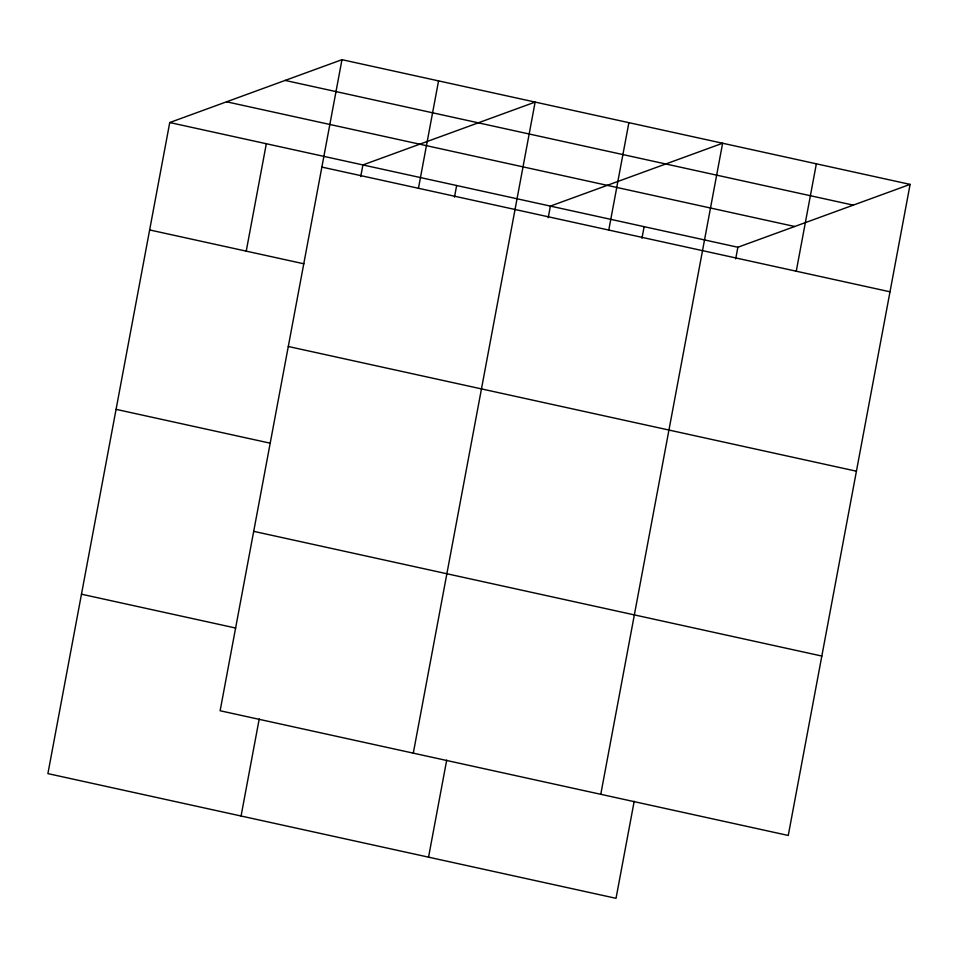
<?xml version="1.0" encoding="UTF-8"?>
<svg xmlns="http://www.w3.org/2000/svg" width="958" height="958" viewBox="0 0 958 958"><rect width="100%" height="100%" fill="white"/><g stroke="black" fill="none" stroke-linecap="round" stroke-linejoin="round"><path stroke-width="1.44" d="M341.97 59.683L220.124 710.752L788.254 835.46L910.1 184.391L341.97 59.683L169.746 122.54L47.9 773.609L616.03 898.317L634.196 801.259M246.23 251.14L266.324 143.736M241.069 816.012L259.223 718.955M360.735 176.547L362.914 164.932L535.139 102.087L413.293 753.156M418.454 188.295L438.56 80.879M454.475 197.12L456.655 185.517M428.549 857.17L446.703 760.113M548.216 217.706L550.395 206.09L722.619 143.233L600.774 794.314M608.773 230.064L628.879 122.66M641.956 238.279L644.135 226.663M735.696 258.852L737.876 247.248L910.1 184.391M796.254 271.222L816.36 163.806M285.137 80.424L853.267 205.132M226.579 101.799L794.709 226.495M169.746 122.54L737.876 247.248M321.876 167.087L889.994 291.795M149.64 229.944L303.89 263.797M288.298 346.497L856.428 471.204M116.074 409.353L270.312 443.207M253.702 531.343L821.832 656.05M81.478 594.199L235.716 628.053"/></g></svg>
